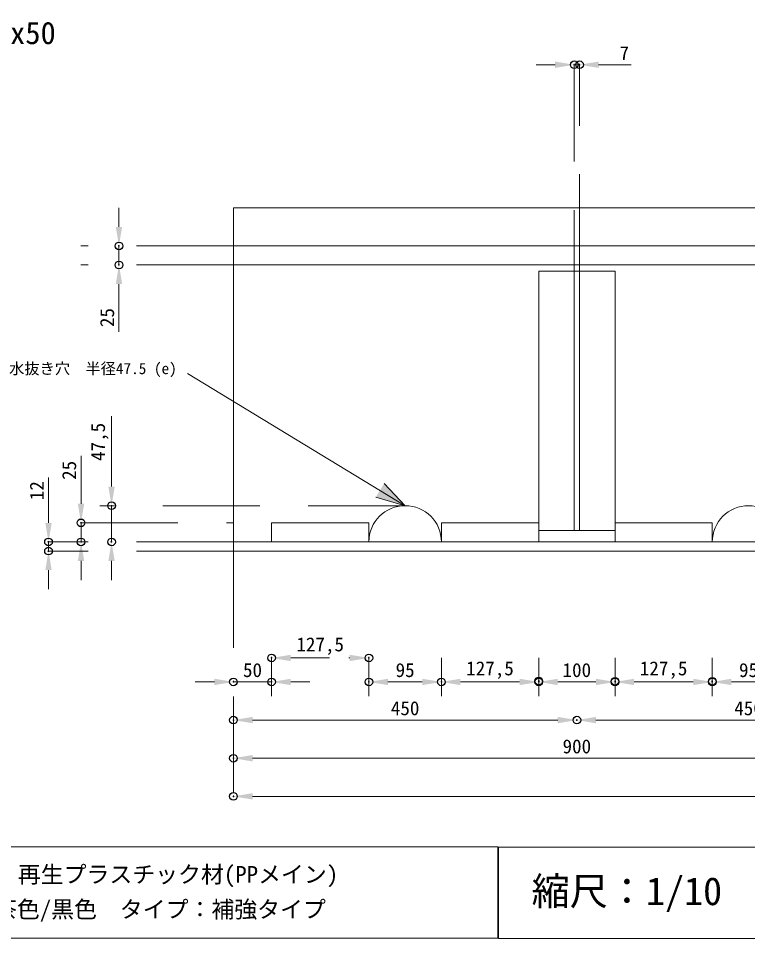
# Model space of a CAD drawing. Units: millimetres, scale not verified. Extents: x -2036 to 1700, y -915 to 1201.
# Drawn here: x -679 to 276, y -915 to 291 of the extents above; entities that cross this region are included whole.
import ezdxf
from ezdxf.enums import TextEntityAlignment as Align

# ---------------------------------------------------------------- set-up
doc = ezdxf.new("R2010")
doc.units = ezdxf.units.MM
doc.header["$LTSCALE"] = 20
doc.header["$PDMODE"] = 32
doc.header["$PDSIZE"] = 10
doc.linetypes.add('USER2', pattern=[9.525, 6.35, -3.175])
for name, color, linetype, lineweight in [('0-0_0', 7, 'Continuous', 18), ('0-6_陦_譫_邱__', 7, 'Continuous', 18), ('0-9_蟇_豕慕___', 7, 'USER2', 18), ('1-1__0-2_螟門__邱__', 7, 'Continuous', 18), ('1-5__0-8_譁�蘋_____', 7, 'Continuous', 18), ('1-6__0-8_譁�蘋__蜿_', 7, 'Continuous', 18)]:
    doc.layers.add(name, color=color, linetype=linetype, lineweight=lineweight)
doc.layers.add('1-C__1-c__1-c__1-c__1-c__1-c__1-c__1-c__1-c__1-c__1-c__1-c__1-c__1-c__1-2__0-5_Defpoints', color=7, linetype='Continuous')
doc.layers.add('1-D__1-d__1-d__1-d__1-d__1-d__1-d__1-d__1-d__1-d__1-d__1-d__1-d__1-d__1-4__0-2_螟門__邱__5', color=7, linetype='Continuous')
doc.styles.add('ＭＳ ゴシック', font='')
doc.styles.get('ＭＳ ゴシック').set_extended_font_data('MS Gothic')

# ---------------------------------------------------------------- blocks, each defined once
blk = doc.blocks.new('_D5')
at = {"layer": '1-1__0-2_螟門__邱__'}
for p, q in [((5955.84, 2573.74), (5955.84, 2575.31)), ((6018.34, 2572.18), (10393.34, 2572.18))]:
    blk.add_line(p, q, dxfattribs=at)
blk.add_solid([(6018.34, 2582.6), (6018.34, 2561.76), (5955.84, 2572.18)], dxfattribs=at)
at = {"layer": '1-C__1-c__1-c__1-c__1-c__1-c__1-c__1-c__1-c__1-c__1-c__1-c__1-c__1-c__1-2__0-5_Defpoints'}
blk.add_point((5955.84, 2572.18), dxfattribs=at)
blk = doc.blocks.new('_D6')
at = {"layer": '1-1__0-2_螟門__邱__'}
for p, q in [((5893.34, 2947.18), (5830.84, 2947.18)), ((5955.84, 2948.74), (5955.84, 2950.31)), ((5955.84, 2947.18), (6080.84, 2947.18)), ((6080.84, 2948.74), (6080.84, 2950.31)), ((6143.34, 2947.18), (6205.84, 2947.18))]:
    blk.add_line(p, q, dxfattribs=at)
for points in [[(5893.34, 2957.6), (5893.34, 2936.76), (5955.84, 2947.18)], [(6143.34, 2957.6), (6143.34, 2936.76), (6080.84, 2947.18)]]:
    blk.add_solid(points, dxfattribs=at)
at = {"layer": '1-C__1-c__1-c__1-c__1-c__1-c__1-c__1-c__1-c__1-c__1-c__1-c__1-c__1-c__1-2__0-5_Defpoints'}
for p in [(5955.84, 2947.18), (6080.84, 2947.18)]:
    blk.add_point(p, dxfattribs=at)
at = {"layer": '1-1__0-2_螟門__邱__', "style": 'ＭＳ ゴシック'}
blk.add_text('50', height=45.82, dxfattribs=at).set_placement((5987.09, 2949.4), align=Align.BOTTOM_LEFT)
blk = doc.blocks.new('_D16')
at = {"layer": '1-1__0-2_螟門__邱__'}
for p, q in [((5349.96, 3468.55), (5349.96, 3617.18)), ((5348.4, 3406.05), (5346.84, 3406.05)), ((5349.96, 3376.05), (5349.96, 3406.05)), ((5348.4, 3376.05), (5346.84, 3376.05)), ((5349.96, 3313.55), (5349.96, 3251.05))]:
    blk.add_line(p, q, dxfattribs=at)
for points in [[(5339.54, 3468.55), (5360.38, 3468.55), (5349.96, 3406.05)], [(5339.54, 3313.55), (5360.38, 3313.55), (5349.96, 3376.05)]]:
    blk.add_solid(points, dxfattribs=at)
at = {"layer": '1-C__1-c__1-c__1-c__1-c__1-c__1-c__1-c__1-c__1-c__1-c__1-c__1-c__1-c__1-2__0-5_Defpoints'}
for p in [(5349.96, 3406.05), (5349.96, 3376.05)]:
    blk.add_point(p, dxfattribs=at)
at = {"layer": '1-1__0-2_螟門__邱__', "style": 'ＭＳ ゴシック'}
blk.add_text('12', height=45.82, rotation=90, dxfattribs=at).set_placement((5348.27, 3542.86), align=Align.BOTTOM_LEFT)
blk = doc.blocks.new('_D17')
at = {"layer": '1-1__0-2_螟門__邱__'}
for p, q in [((5456.53, 3531.05), (5456.53, 3687.74)), ((5454.97, 3468.55), (5453.41, 3468.55)), ((5456.53, 3406.05), (5456.53, 3468.55)), ((5454.97, 3406.05), (5453.41, 3406.05)), ((5456.53, 3343.55), (5456.53, 3281.05))]:
    blk.add_line(p, q, dxfattribs=at)
blk.add_solid([(5446.11, 3343.55), (5466.95, 3343.55), (5456.53, 3406.05)], dxfattribs=at)
at = {"layer": '1-C__1-c__1-c__1-c__1-c__1-c__1-c__1-c__1-c__1-c__1-c__1-c__1-c__1-c__1-2__0-5_Defpoints'}
for p in [(5456.53, 3468.55), (5456.53, 3406.05)]:
    blk.add_point(p, dxfattribs=at)
at = {"layer": '1-D__1-d__1-d__1-d__1-d__1-d__1-d__1-d__1-d__1-d__1-d__1-d__1-d__1-d__1-4__0-2_螟門__邱__5'}
blk.add_solid([(5446.11, 3531.05), (5466.95, 3531.05), (5456.53, 3468.55)], dxfattribs=at)
at = {"layer": '1-1__0-2_螟門__邱__', "style": 'ＭＳ ゴシック'}
blk.add_text('25', height=45.82, rotation=90, dxfattribs=at).set_placement((5454.31, 3609.39), align=Align.BOTTOM_LEFT)
blk = doc.blocks.new('_D18')
at = {"layer": '1-1__0-2_螟門__邱__'}
for p, q in [((5556.53, 3587.3), (5556.53, 3818.25)), ((5554.97, 3524.8), (5553.41, 3524.8)), ((5556.53, 3406.05), (5556.53, 3524.8)), ((5554.97, 3406.05), (5553.41, 3406.05)), ((5556.53, 3343.55), (5556.53, 3281.05))]:
    blk.add_line(p, q, dxfattribs=at)
for points in [[(5546.11, 3587.3), (5566.95, 3587.3), (5556.53, 3524.8)], [(5546.11, 3343.55), (5566.95, 3343.55), (5556.53, 3406.05)]]:
    blk.add_solid(points, dxfattribs=at)
at = {"layer": '1-C__1-c__1-c__1-c__1-c__1-c__1-c__1-c__1-c__1-c__1-c__1-c__1-c__1-c__1-2__0-5_Defpoints'}
for p in [(5556.53, 3524.8), (5556.53, 3406.05)]:
    blk.add_point(p, dxfattribs=at)
at = {"layer": '1-1__0-2_螟門__邱__', "style": 'ＭＳ ゴシック'}
blk.add_text('47,5', height=45.82, rotation=90, dxfattribs=at).set_placement((5548.79, 3671.53), align=Align.BOTTOM_LEFT)
blk = doc.blocks.new('_D52')
at = {"layer": '1-1__0-2_螟門__邱__'}
for p, q in [((5955.84, 2698.74), (5955.84, 2700.31)), ((6018.34, 2697.18), (8143.34, 2697.18)), ((8205.84, 2698.74), (8205.84, 2700.31))]:
    blk.add_line(p, q, dxfattribs=at)
for points in [[(6018.34, 2707.6), (6018.34, 2686.76), (5955.84, 2697.18)], [(8143.34, 2707.6), (8143.34, 2686.76), (8205.84, 2697.18)]]:
    blk.add_solid(points, dxfattribs=at)
at = {"layer": '1-C__1-c__1-c__1-c__1-c__1-c__1-c__1-c__1-c__1-c__1-c__1-c__1-c__1-c__1-2__0-5_Defpoints'}
for p in [(5955.84, 2697.18), (8205.84, 2697.18)]:
    blk.add_point(p, dxfattribs=at)
at = {"layer": '1-1__0-2_螟門__邱__', "style": 'ＭＳ ゴシック'}
blk.add_text('900', height=45.82, dxfattribs=at).set_placement((7033.97, 2699.4), align=Align.BOTTOM_LEFT)
blk = doc.blocks.new('_D54')
at = {"layer": '1-1__0-2_螟門__邱__'}
for p, q in [((5955.84, 2823.74), (5955.84, 2825.31)), ((6018.34, 2822.18), (7018.34, 2822.18)), ((7080.84, 2823.74), (7080.84, 2825.31))]:
    blk.add_line(p, q, dxfattribs=at)
for points in [[(6018.34, 2832.6), (6018.34, 2811.76), (5955.84, 2822.18)], [(7018.34, 2832.6), (7018.34, 2811.76), (7080.84, 2822.18)]]:
    blk.add_solid(points, dxfattribs=at)
at = {"layer": '1-C__1-c__1-c__1-c__1-c__1-c__1-c__1-c__1-c__1-c__1-c__1-c__1-c__1-c__1-2__0-5_Defpoints'}
for p in [(5955.84, 2822.18), (7080.84, 2822.18)]:
    blk.add_point(p, dxfattribs=at)
at = {"layer": '1-1__0-2_螟門__邱__', "style": 'ＭＳ ゴシック'}
blk.add_text('450', height=45.82, dxfattribs=at).set_placement((6471.47, 2824.4), align=Align.BOTTOM_LEFT)
blk = doc.blocks.new('_D55')
at = {"layer": '1-1__0-2_螟門__邱__'}
for p, q in [((7080.84, 2823.74), (7080.84, 2825.31)), ((7143.34, 2822.18), (8143.34, 2822.18)), ((8205.84, 2823.74), (8205.84, 2825.31))]:
    blk.add_line(p, q, dxfattribs=at)
for points in [[(7143.34, 2832.6), (7143.34, 2811.76), (7080.84, 2822.18)], [(8143.34, 2832.6), (8143.34, 2811.76), (8205.84, 2822.18)]]:
    blk.add_solid(points, dxfattribs=at)
at = {"layer": '1-C__1-c__1-c__1-c__1-c__1-c__1-c__1-c__1-c__1-c__1-c__1-c__1-c__1-c__1-2__0-5_Defpoints'}
for p in [(7080.84, 2822.18), (8205.84, 2822.18)]:
    blk.add_point(p, dxfattribs=at)
at = {"layer": '1-1__0-2_螟門__邱__', "style": 'ＭＳ ゴシック'}
blk.add_text('450', height=45.82, dxfattribs=at).set_placement((7596.47, 2824.4), align=Align.BOTTOM_LEFT)
blk = doc.blocks.new('_D58')
at = {"layer": '1-1__0-2_螟門__邱__'}
for p, q in [((6399.59, 2948.74), (6399.59, 2950.31)), ((6462.09, 2947.18), (6574.59, 2947.18)), ((6637.09, 2948.74), (6637.09, 2950.31))]:
    blk.add_line(p, q, dxfattribs=at)
for points in [[(6462.09, 2957.6), (6462.09, 2936.76), (6399.59, 2947.18)], [(6574.59, 2957.6), (6574.59, 2936.76), (6637.09, 2947.18)]]:
    blk.add_solid(points, dxfattribs=at)
at = {"layer": '1-C__1-c__1-c__1-c__1-c__1-c__1-c__1-c__1-c__1-c__1-c__1-c__1-c__1-c__1-2__0-5_Defpoints'}
for p in [(6399.59, 2947.18), (6637.09, 2947.18)]:
    blk.add_point(p, dxfattribs=at)
at = {"layer": '1-1__0-2_螟門__邱__', "style": 'ＭＳ ゴシック'}
blk.add_text('95', height=45.82, dxfattribs=at).set_placement((6487.09, 2949.4), align=Align.BOTTOM_LEFT)
blk = doc.blocks.new('_D59')
at = {"layer": '1-1__0-2_螟門__邱__'}
for p, q in [((6637.09, 2948.74), (6637.09, 2950.31)), ((6699.59, 2947.18), (6893.34, 2947.18)), ((6955.84, 2948.74), (6955.84, 2950.31))]:
    blk.add_line(p, q, dxfattribs=at)
for points in [[(6699.59, 2957.6), (6699.59, 2936.76), (6637.09, 2947.18)], [(6893.34, 2957.6), (6893.34, 2936.76), (6955.84, 2947.18)]]:
    blk.add_solid(points, dxfattribs=at)
at = {"layer": '1-C__1-c__1-c__1-c__1-c__1-c__1-c__1-c__1-c__1-c__1-c__1-c__1-c__1-c__1-2__0-5_Defpoints'}
for p in [(6637.09, 2947.18), (6955.84, 2947.18)]:
    blk.add_point(p, dxfattribs=at)
at = {"layer": '1-1__0-2_螟門__邱__', "style": 'ＭＳ ゴシック'}
blk.add_text('127,5', height=45.82, dxfattribs=at).set_placement((6718.34, 2955.05), align=Align.BOTTOM_LEFT)
blk = doc.blocks.new('_D60')
at = {"layer": '1-1__0-2_螟門__邱__'}
for p, q in [((6955.84, 2948.74), (6955.84, 2944.06)), ((7018.34, 2947.18), (7143.34, 2947.18)), ((7205.84, 2948.74), (7205.84, 2950.31))]:
    blk.add_line(p, q, dxfattribs=at)
for points in [[(7018.34, 2957.6), (7018.34, 2936.76), (6955.84, 2947.18)], [(7143.34, 2957.6), (7143.34, 2936.76), (7205.84, 2947.18)]]:
    blk.add_solid(points, dxfattribs=at)
at = {"layer": '1-C__1-c__1-c__1-c__1-c__1-c__1-c__1-c__1-c__1-c__1-c__1-c__1-c__1-c__1-2__0-5_Defpoints'}
for p in [(6955.84, 2950.31), (7205.84, 2947.18)]:
    blk.add_point(p, dxfattribs=at)
at = {"layer": '1-1__0-2_螟門__邱__', "style": 'ＭＳ ゴシック'}
blk.add_text('100', height=45.82, dxfattribs=at).set_placement((7033.97, 2949.4), align=Align.BOTTOM_LEFT)
blk = doc.blocks.new('_D61')
at = {"layer": '1-1__0-2_螟門__邱__'}
for p, q in [((7205.84, 2947.96), (7205.84, 2944.06)), ((7268.34, 2947.18), (7462.09, 2947.18)), ((7524.59, 2947.96), (7524.59, 2944.06))]:
    blk.add_line(p, q, dxfattribs=at)
for points in [[(7268.34, 2957.6), (7268.34, 2936.76), (7205.84, 2947.18)], [(7462.09, 2957.6), (7462.09, 2936.76), (7524.59, 2947.18)]]:
    blk.add_solid(points, dxfattribs=at)
at = {"layer": '1-C__1-c__1-c__1-c__1-c__1-c__1-c__1-c__1-c__1-c__1-c__1-c__1-c__1-c__1-2__0-5_Defpoints'}
for p in [(7205.84, 2949.52), (7524.59, 2949.52), (7524.59, 2947.18)]:
    blk.add_point(p, dxfattribs=at)
at = {"layer": '1-1__0-2_螟門__邱__', "style": 'ＭＳ ゴシック'}
blk.add_text('127,5', height=45.82, dxfattribs=at).set_placement((7287.09, 2955.05), align=Align.BOTTOM_LEFT)
blk = doc.blocks.new('_D62')
at = {"layer": '1-1__0-2_螟門__邱__'}
for p, q in [((7524.59, 2947.96), (7524.59, 2944.06)), ((7587.09, 2947.18), (7699.59, 2947.18)), ((7762.09, 2948.74), (7762.09, 2950.31))]:
    blk.add_line(p, q, dxfattribs=at)
for points in [[(7587.09, 2957.6), (7587.09, 2936.76), (7524.59, 2947.18)], [(7699.59, 2957.6), (7699.59, 2936.76), (7762.09, 2947.18)]]:
    blk.add_solid(points, dxfattribs=at)
at = {"layer": '1-C__1-c__1-c__1-c__1-c__1-c__1-c__1-c__1-c__1-c__1-c__1-c__1-c__1-c__1-2__0-5_Defpoints'}
for p in [(7524.59, 2949.52), (7762.09, 2947.18)]:
    blk.add_point(p, dxfattribs=at)
at = {"layer": '1-1__0-2_螟門__邱__', "style": 'ＭＳ ゴシック'}
blk.add_text('95', height=45.82, dxfattribs=at).set_placement((7612.09, 2949.4), align=Align.BOTTOM_LEFT)
blk = doc.blocks.new('_D72')
at = {"layer": '1-1__0-2_螟門__邱__'}
for p, q in [((5580.84, 4438.55), (5580.84, 4501.05)), ((5579.28, 4376.05), (5577.72, 4376.05)), ((5580.84, 4376.05), (5580.84, 4313.55)), ((5579.28, 4313.55), (5577.72, 4313.55)), ((5580.84, 4251.05), (5580.84, 4094.36))]:
    blk.add_line(p, q, dxfattribs=at)
for points in [[(5570.43, 4438.55), (5591.26, 4438.55), (5580.84, 4376.05)], [(5570.43, 4251.05), (5591.26, 4251.05), (5580.84, 4313.55)]]:
    blk.add_solid(points, dxfattribs=at)
at = {"layer": '1-C__1-c__1-c__1-c__1-c__1-c__1-c__1-c__1-c__1-c__1-c__1-c__1-c__1-c__1-2__0-5_Defpoints'}
for p in [(5580.84, 4376.05), (5580.84, 4313.55)]:
    blk.add_point(p, dxfattribs=at)
at = {"layer": '1-1__0-2_螟門__邱__', "style": 'ＭＳ ゴシック'}
blk.add_text('25', height=45.82, rotation=90, dxfattribs=at).set_placement((5578.62, 4110.2), align=Align.BOTTOM_LEFT)
blk = doc.blocks.new('_D73')
at = {"layer": '0-9_蟇_豕慕___'}
for p, q in [((6080.84, 3027.4), (6080.84, 3028.97)), ((6143.34, 3025.84), (6337.09, 3025.84)), ((6399.59, 3027.4), (6399.59, 3028.97))]:
    blk.add_line(p, q, dxfattribs=at)
for points in [[(6143.34, 3036.26), (6143.34, 3015.42), (6080.84, 3025.84)], [(6337.09, 3036.26), (6337.09, 3015.42), (6399.59, 3025.84)]]:
    blk.add_solid(points, dxfattribs=at)
at = {"layer": '1-C__1-c__1-c__1-c__1-c__1-c__1-c__1-c__1-c__1-c__1-c__1-c__1-c__1-c__1-2__0-5_Defpoints'}
for p in [(6080.84, 3025.84), (6399.59, 3025.84)]:
    blk.add_point(p, dxfattribs=at)
at = {"layer": '0-9_蟇_豕慕___', "style": 'ＭＳ ゴシック'}
blk.add_text('127,5', height=45.82, dxfattribs=at).set_placement((6162.09, 3033.71), align=Align.BOTTOM_LEFT)
blk = doc.blocks.new('_D76')
at = {"layer": '1-1__0-2_螟門__邱__'}
for p, q in [((7009.59, 4969.79), (6947.09, 4969.79)), ((7072.09, 4971.35), (7072.09, 4972.91)), ((7072.09, 4969.79), (7089.59, 4969.79)), ((7089.59, 4971.35), (7089.59, 4972.91)), ((7152.09, 4969.79), (7258.18, 4969.79))]:
    blk.add_line(p, q, dxfattribs=at)
for points in [[(7009.59, 4980.21), (7009.59, 4959.37), (7072.09, 4969.79)], [(7152.09, 4980.21), (7152.09, 4959.37), (7089.59, 4969.79)]]:
    blk.add_solid(points, dxfattribs=at)
at = {"layer": '1-C__1-c__1-c__1-c__1-c__1-c__1-c__1-c__1-c__1-c__1-c__1-c__1-c__1-c__1-2__0-5_Defpoints'}
for p in [(7072.09, 4969.79), (7089.59, 4969.79)]:
    blk.add_point(p, dxfattribs=at)
at = {"layer": '1-1__0-2_螟門__邱__', "style": 'ＭＳ ゴシック'}
blk.add_text('7', height=45.82, dxfattribs=at).set_placement((7220.76, 4971.35), align=Align.BOTTOM_LEFT)

msp = doc.modelspace()

# ---------------------------------------------------------------- linework, layer by layer
at = {"layer": '0-0_0'}
for p, q in [((-397.34, 43.13), (1402.66, 43.13)), ((-397.34, 43.13), (-397.34, -6.87)), ((-172.34, -347.37), (-199.97, -318.45))]:
    msp.add_line(p, q, dxfattribs=at)
msp.add_lwpolyline([(-457.65, -173.93), (-172.34, -347.37), (-210.73, -336.15)], dxfattribs=at)
msp.add_solid([(-199.97, -318.45), (-210.73, -336.15), (-172.34, -347.37)], dxfattribs=at)
at = {"layer": '0-6_陦_譫_邱__'}
for points in [[(-900.85, -794.41), (-50.85, -794.41), (-50.85, -914.41), (-900.85, -914.41)], [(-49.84, -794.87), (300.16, -794.87), (300.16, -914.87), (-49.84, -914.87)]]:
    msp.add_lwpolyline(points, close=True, dxfattribs=at)
at = {"layer": '0-9_蟇_豕慕___'}
for p, q in [((49.16, 230.63), (49.16, -39.87)), ((56.16, -39.87), (56.16, 230.63)), ((-397.34, -6.87), (-597.34, -6.87)), ((-397.34, -31.87), (-597.34, -31.87)), ((-172.34, -347.37), (-572.34, -347.37)), ((-597.06, -369.87), (-397.34, -369.87)), ((-397.34, -394.87), (-640.94, -394.87)), ((-397.34, -406.87), (-639.69, -406.87)), ((-397.34, -406.87), (-397.34, -728.42)), ((-347.34, -596.95), (-347.34, -546.95)), ((-219.84, -596.95), (-219.84, -546.95)), ((-124.84, -596.95), (-124.84, -546.95)), ((2.66, -596.95), (2.66, -546.95)), ((102.66, -596.95), (102.66, -546.95)), ((230.16, -596.95), (230.16, -546.95))]:
    msp.add_line(p, q, dxfattribs=at)
at = {"layer": '1-1__0-2_螟門__邱__'}
for points in [[(1402.66, -6.87), (-397.34, -6.87), (-397.34, -406.87), (1402.66, -406.87)], [(2.66, -379.87), (102.66, -379.87), (102.66, -39.87), (2.66, -39.87)], [(49.16, -379.87), (56.16, -379.87), (56.16, -39.87), (49.16, -39.87)], [(-347.34, -394.87), (-219.84, -394.87), (-219.84, -369.87), (-347.34, -369.87)], [(2.66, -394.87), (-124.84, -394.87), (-124.84, -369.87), (2.66, -369.87)], [(102.66, -394.87), (230.16, -394.87), (230.16, -369.87), (102.66, -369.87)], [(2.66, -394.87), (102.66, -394.87), (102.66, -379.87), (2.66, -379.87)], [(-397.34, -406.87), (1402.66, -406.87), (1402.66, -394.87), (-397.34, -394.87)]]:
    msp.add_lwpolyline(points, close=True, dxfattribs=at)
for centre in [(-172.34, -394.87), (277.66, -394.87)]:
    msp.add_arc(centre, 47.5, 0, 180, dxfattribs=at)
at = {"layer": '1-5__0-8_譁�蘋_____'}
msp.add_lwpolyline([(1402.66, -6.87), (1402.66, -31.87), (-397.34, -31.87), (-397.34, -6.87)], dxfattribs=at)
at = {"layer": '1-6__0-8_譁�蘋__蜿_'}
msp.add_line((-397.34, -6.87), (1402.66, -6.87), dxfattribs=at)

# ---------------------------------------------------------------- block references
at = {"layer": '0-9_蟇_豕慕___', "xscale": 0.4, "yscale": 0.4}
msp.add_blockref('_D73', (-2779.67, -1757.29), dxfattribs=at)
at = {"layer": '1-1__0-2_螟門__邱__', "xscale": 0.4, "yscale": 0.4}
for name in ['_D76', '_D72', '_D18', '_D17', '_D16', '_D6', '_D58', '_D59', '_D60', '_D61', '_D62', '_D54', '_D55', '_D52', '_D5']:
    msp.add_blockref(name, (-2779.67, -1757.29), dxfattribs=at)

# ---------------------------------------------------------------- texts
at = {"layer": '0-0_0', "style": 'ＭＳ ゴシック'}
for s, height, p in [('リプラf角材\u300025x50', 29.33, (-989.9, 248.86)), ('水抜き穴\u3000半径47.5 (e)', 14.66, (-691.35, -179.33)), ('素材：再生プラスチック材(PPメイン)', 21.99, (-769.84, -848.25)), ('縮尺：1/10', 36.66, (-6.75, -882.01)), ('色：茶色/黒色\u3000タイプ：補強タイプ', 21.99, (-771.11, -894.08))]:
    msp.add_text(s, height=height, dxfattribs=at).set_placement(p, align=Align.BOTTOM_LEFT)

doc.saveas('drawing.dxf')
